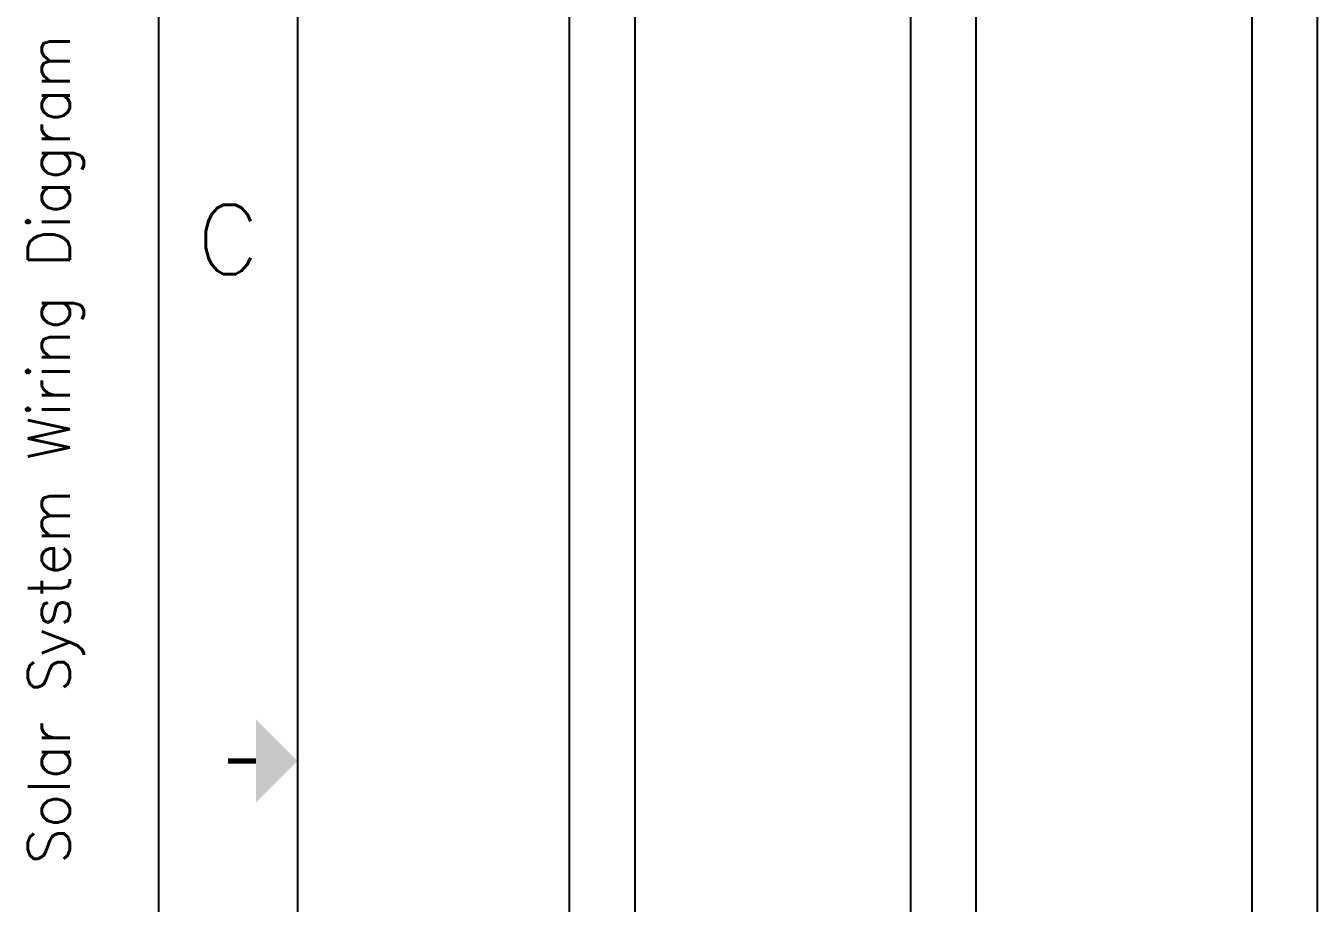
# Model space of a CAD drawing. Header units: inches. Extents: x 4 to 127, y -3 to 89.
# Drawn here: x 3.77 to 30.35, y 39.89 to 57.95 of the extents above; entities that cross this region are included whole.
import ezdxf
from ezdxf.enums import TextEntityAlignment as Align

# ---------------------------------------------------------------- set-up
doc = ezdxf.new("R2010")
doc.units = ezdxf.units.IN
doc.header["$MEASUREMENT"] = 0
for name, color, linetype in [('GRY_20AWG', 9, 'Continuous'), ('Title Block', 7, 'Continuous'), ('Viewport', 7, 'Continuous'), ('WHT_12AWG', 7, 'Continuous')]:
    doc.layers.add(name, color=color, linetype=linetype)
doc.styles.add('Roman', font='romans')
doc.styles.add('WD', font='romans.shx')

# ---------------------------------------------------------------- blocks, each defined once
blk = doc.blocks.new('ANSI_border_C')
at = {"layer": 'Title Block'}
for p, q in [((0, 16), (0, 0)), ((0.5, 15.25), (0.5, 0.75))]:
    blk.add_line(p, q, dxfattribs=at)
at = {"layer": 'Title Block', "const_width": 0.02}
blk.add_lwpolyline([(0.25, 8), (0.35, 8)], dxfattribs=at)
at = {"layer": 'Title Block'}
blk.add_solid([(0.35, 7.85), (0.35, 8.15), (0.5, 8)], dxfattribs=at)
at = {"layer": 'Title Block', "style": 'Roman'}
blk.add_text('C', height=0.25, dxfattribs=at).set_placement((0.25, 9.875), align=Align.MIDDLE_CENTER)
blk = doc.blocks.new('JIC_border_C')
at = {"xscale": 5.726708801404052, "yscale": 5.726708801404052, "zscale": 5.726708801404052}
blk.add_blockref('ANSI_border_C', (6.5, -3), dxfattribs=at)
blk = doc.blocks.new('JIC_tblock_desc_C')
at = {"color": 0, "style": 'Roman', "flags": 8}
for tag, p in [('FNAME', (-20.6363, 6.8195)), ('REVDATE', (-20.6363, 4.1057)), ('USER', (-20.6363, 1.4768))]:
    blk.add_attdef(tag, p, '', height=0.15, rotation=90, dxfattribs=at)
at = {"style": 'WD'}
for tag, p in [('PROJDESC', (-2.125, 1.5)), ('TITLE1', (-2.125, 1.095)), ('TITLE2', (-2.125, 0.785))]:
    blk.add_attdef(tag, text='', height=0.08, dxfattribs=at).set_placement(p, align=Align.CENTER)
for tag, p in [('SIZE', (-4.1624, 0.3198)), ('FSCM_NO', (-3.4004, 0.3365)), ('DWG_NO', (-1.6588, 0.3365)), ('REV', (-0.2648, 0.3031)), ('SHEET', (-0.8829, 0.0925)), ('SCALE', (-3.6344, 0.0688))]:
    blk.add_attdef(tag, p, '', height=0.065, dxfattribs=at)
at = {"style": 'WD', "flags": 1}
blk.add_attdef('WD_TB', (-5.5702, 0.1772), '', height=0.086, dxfattribs=at)

msp = doc.modelspace()

# ---------------------------------------------------------------- linework, layer by layer
at = {"layer": 'GRY_20AWG', "color": 240, "true_color": 0xed1f24}
for p, q in [((14.954, 61.289), (14.954, 24.809)), ((21.977, 61.289), (21.977, 24.809)), ((29, 61.289), (29, 24.809))]:
    msp.add_line(p, q, dxfattribs=at)
at = {"layer": 'WHT_12AWG', "color": 240, "true_color": 0xed1f24}
for p, q in [((16.302, 71.705), (16.302, 23.908)), ((23.325, 71.705), (23.325, 23.908)), ((30.347, 71.705), (30.347, 23.908))]:
    msp.add_line(p, q, dxfattribs=at)

# ---------------------------------------------------------------- block references
ref = msp.add_blockref('JIC_tblock_desc_C', (123.898, 1.295), dxfattribs=dict(xscale=5.777177524552554, yscale=5.777177524552554, zscale=5.777177524552554))
ref.add_attrib('FNAME', 'Solar System Wiring Diagram', (4.678, 40.692), dxfattribs={"color": 0, "height": 0.86658, "rotation": 90, "style": 'Roman', "flags": 8})
at = {"layer": 'Viewport'}
msp.add_blockref('JIC_border_C', (0, 0), dxfattribs=at)

doc.saveas('drawing.dxf')
